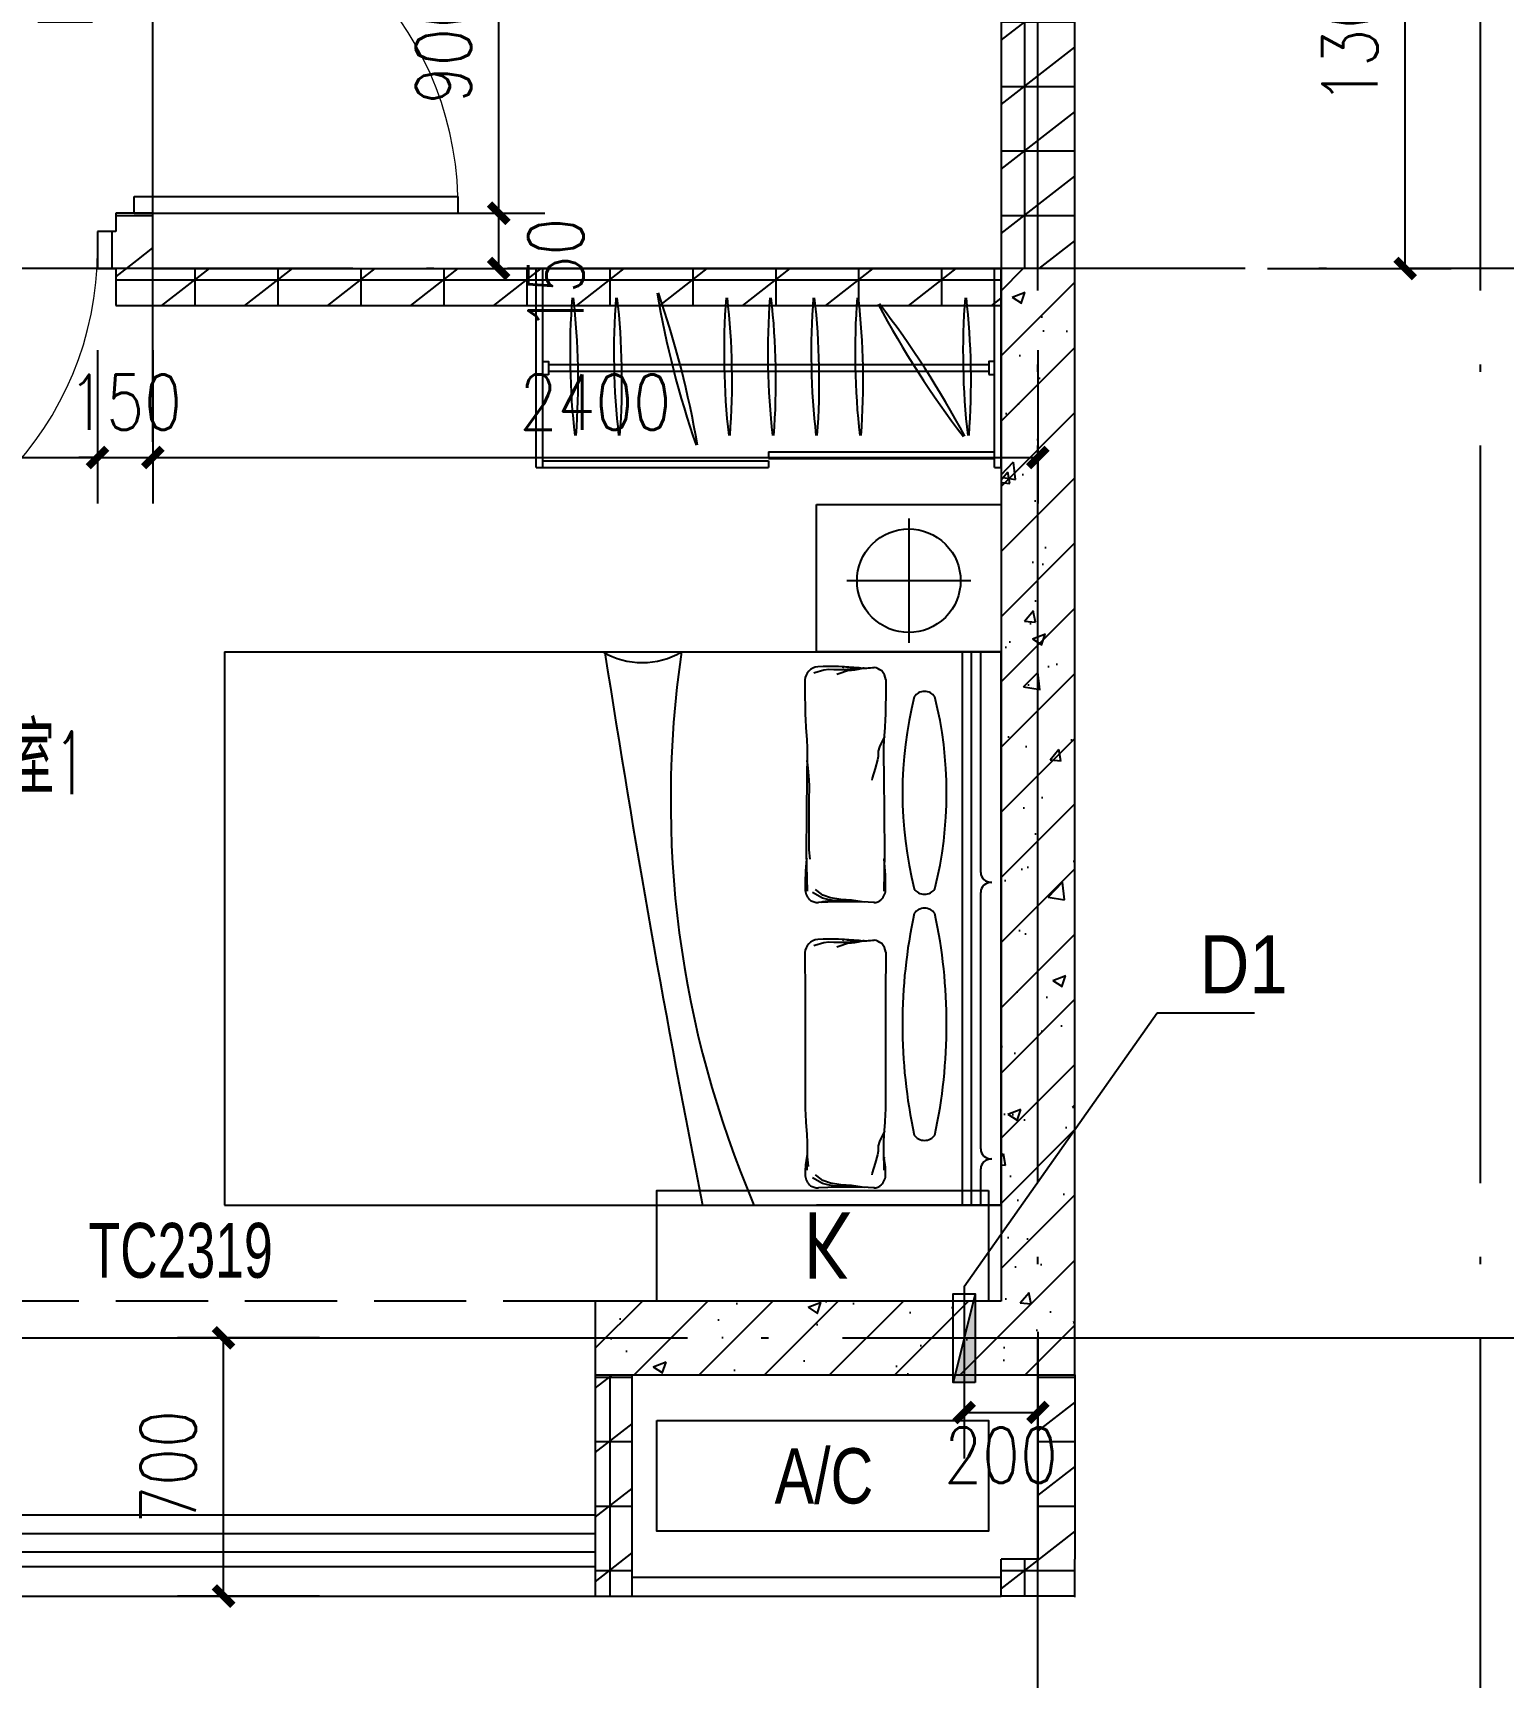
# Model space of a CAD drawing. Extents: x 718358 to 1668613, y -348838 to -159582.
# Drawn here: x 780510 to 784497, y -338914 to -334455 of the extents above; entities that cross this region are included whole.
import ezdxf

# ---------------------------------------------------------------- set-up
doc = ezdxf.new("R2010")
doc.units = 0
doc.header["$LTSCALE"] = 1000
doc.linetypes.add('DASH', pattern=[0.35, 0.25, -0.1])
doc.linetypes.add('DOTE', pattern=[2.4200000000000004, 2, -0.2, 0.02, -0.2])
for name, color, linetype in [('建-墙体', 2, 'Continuous'), ('建-家具', 251, 'Continuous'), ('建-尺寸', 73, 'Continuous'), ('建-影线', 8, 'Continuous'), ('建-房间名', 7, 'Continuous'), ('建-柱子', 6, 'Continuous'), ('建-空调及空调洞', 70, 'Continuous'), ('建-轴网', 14, 'DOTE'), ('建-门窗', 4, 'Continuous'), ('建-门窗-编号', 7, 'Continuous'), ('建-阳台', 5, 'Continuous')]:
    doc.layers.add(name, color=color, linetype=linetype)
doc.styles.add('_TCH_DIM', font='gt单线西文.shx', dxfattribs={"width": 0.8, "bigfont": 'gt单线中文.shx'})
doc.styles.add('_TCH_WINDOW', font='gt单线西文.shx', dxfattribs={"height": 3.5, "bigfont": 'gt单线中文.shx'})
doc.styles.add('DIM_FONT', font='SIMPLEX.shx', dxfattribs={"width": 0.8, "bigfont": 'GBCBIG.shx'})
doc.dimstyles.new('DIMN50', dxfattribs={"dimscale": 0.5, "dimtxt": 300, "dimasz": 100, "dimexe": 250, "dimexo": 300, "dimgap": 150, "dimtad": 1, "dimdec": 0, "dimzin": 0, "dimdsep": 46, "dimtxsty": 'DIM_FONT', "dimblk": 'ARCHTICK', "dimcen": 0.09, "dimdle": 1, "dimclrt": 7, "dimazin": 2, "dimtfac": 1, "dimtdec": 0, "dimtix": 1, "dimtmove": 2, "dimatfit": 3, "dimldrblk": 'ARCHTICK', "dimfxl": 1, "dimtolj": 1, "dimtzin": 0, "dimarcsym": 0})
pattern_1 = [(0, (0, 0), (0, 175), []), (37.875, (200, 0), (-84.80763867203999, 109.0383283764141), []), (90, (200, 0), (-225, 1.377727649040772e-14), [])]

# ---------------------------------------------------------------- blocks, each defined once
blk = doc.blocks.new('A$C006E6C9B')
for p, q in [((600.0004007140815, 1400.001233484352), (0.3344417892949423, 1400.000603480894)), ((600.0004217209353, 1380.001233469466), (600.0004007140815, 1400.001233484352)), ((600.0004219047405, 1380.001233469458), (0.0004219050460960716, 1380.000603174663)), ((289.6775265335746, 1363.626805689088), (289.6775268290221, 1363.629227843074)), ((289.8797568057053, 1363.629211843076), (289.879757106246, 1363.626805901546)), ((289.8814489815559, 1363.629211725642), (289.8814492821111, 1363.626805903372)), ((289.896217644171, 1363.626805918833), (289.8962176416389, 1363.629210549054)), ((289.8962176416389, 1363.629210549054), (289.896217644171, 1363.626805918833)), ((290.2160567019746, 1363.629185195485), (290.2160567027604, 1363.628400798352)), ((290.3880320166063, 1363.629171607452, 3.209282165971689e-09), (290.3734925012541, 36.37240752362777, -1.454332997270908e-09)), ((290.3892246459582, 1363.629171549142), (290.3892246467731, 1363.628400980295)), ((310.388007818794, 1363.627588926469, 3.027929757187103e-09), (310.3734426176379, 36.37403222301873, -2.395202607791002e-09)), ((310.3891843548918, 1363.627588838328), (310.3891843539895, 1363.628421992053)), ((552.4644260094065, 700.0011835366349), (552.4637117787643, 1380.00118352981)), ((572.4644260094065, 700.0012045433505), (572.4637117787497, 1380.001204541641)), ((552.4644259843335, 700.001183536664), (572.4644259843335, 700.0012045433796)), ((580.0011359264608, 700.0012124665263), (600.0011359264463, 700.0012334732055)), ((580.0018501573359, 20.00100325441235), (580.0011359264608, 700.0012124665263)), ((600.0018711641605, 0.001024266257445561), (600.0011359264463, 700.0012334732055)), ((600.3358910231764, 20.00102461721326), (0.3358916046709055, 20.00039426277726)), ((600.3359120350069, 0.001024617220537039), (0.3359126164577901, 0.0003942627845390234)), ((290.01296153765, 36.37480038266585), (290.0129618382198, 36.37237822868701)), ((290.2151918148593, 36.37239465357925), (290.2151921103214, 36.37480059512382)), ((290.2168839907245, 36.37239477460753), (290.2168842862447, 36.37480059685549)), ((290.2316526482609, 36.37480061241877), (290.2316526507784, 36.37239598224187)), ((290.2316526507784, 36.37239598224187), (290.2316526482609, 36.37480061241877)), ((290.5514917110704, 36.37242200783294), (290.551491710241, 36.37320640495818)), ((290.7049530161166, 19.9999270691369, -2.214605639296387e-09), (290.7049530245567, 20.00069932183033, -2.214602925812702e-09)), ((290.7246596550103, 36.37243601802402), (290.7246596541663, 36.37320658687895)), ((310.7048989392933, 20.0015517680622, -3.279295525078877e-09), (310.7048989301838, 20.00072033358811, -3.279298922304236e-09)), ((310.7246193605533, 36.37406075236868), (310.7246193614556, 36.37322759862946))]:
    blk.add_line(p, q)
for points in [[(319.8846660255658, 1363.626837424428), (319.8859616766567, 1379.999344699991), (280.1148821331008, 1380.002491944168), (280.1135864819953, 1363.629984668634)], [(320.2201010296703, 36.37483211800645), (320.2214310823765, 20.00232484519438), (280.4503515455144, 19.99909403476704), (280.4490214927791, 36.37160130756456)]]:
    blk.add_lwpolyline(points, close=True)
for centre, radius, start, end in [((338.2883585741656, -890.1525278699846), 2199.985963952634, 85.69431791060312, 96.52713306731782), ((253.4536033411277, 3485.423852546424), 2199.985963952621, 265.6943179106031, 276.5271330673178), ((1854.221494331854, -1238.510345769366), 2866.279739456346, 118.0678815113009, 127.5576226009384), ((-1240.473379653122, 3559.116751300531), 2866.279739456024, 298.0678815113009, 307.5576226009384), ((338.2887001440831, -1215.274321914796), 2199.985963952634, 85.69431791060312, 96.52713306731782), ((253.4539449110453, 3160.302058501638), 2199.985963952621, 265.6943179106031, 276.5271330673178), ((338.2888389072468, -1347.355389596029), 2199.985963952634, 85.69431791060312, 96.52713306731782), ((253.454083674209, 3028.220990820373), 2199.985963952621, 265.6943179106031, 276.5271330673178), ((338.2889762054838, -1478.04213523959), 2199.985963952634, 85.69431791060312, 96.52713306731782), ((253.4542209724459, 2897.53424517683), 2199.985963952621, 265.6943179106031, 276.5271330673178), ((338.289114968662, -1610.123202920826), 2199.985963952634, 85.69431791060312, 96.52713306731782), ((253.4543597356242, 2765.453177495605), 2199.985963952621, 265.6943179106031, 276.5271330673178), ((-405.1830434539879, 3189.89300574721), 2866.279739456024, 279.615841977871, 289.1055830701184), ((1011.909778099754, -2340.587087401062), 2866.279739456346, 99.61584197787099, 109.1055830701184), ((338.2894635191624, -1941.889447684538), 2199.985963952634, 85.69431791060312, 96.52713306731782), ((253.4547082861391, 2433.686932731845), 2199.985963952621, 265.6943179106031, 276.5271330673178), ((338.289602282297, -2073.970515365789), 2199.985963952634, 85.69431791060312, 96.52713306731782), ((253.4548470492591, 2301.605865050609), 2199.985963952621, 265.6943179106031, 276.5271330673178)]:
    blk.add_arc(centre, radius, start, end)
blk = doc.blocks.new('空调室外机')
at = {"layer": '建-空调及空调洞'}
blk.add_lwpolyline([(-150.0000573186262, 299.9999680633628), (749.9999426813738, 299.9999680633628), (749.9999426813738, -3.193663724232465e-05), (-150.0000573186262, -3.193663724232465e-05)], close=True, dxfattribs=at)
at = {"layer": '建-空调及空调洞', "style": '_TCH_DIM', "width": 0.8}
blk.add_text('A/C', height=150, dxfattribs=at).set_placement((169.7385458635108, 74.77399481534667))
blk = doc.blocks.new('空调壁挂机')
at = {"layer": '建-空调及空调洞'}
blk.add_lwpolyline([(900.0000397413678, 300.0000110325454), (900.0000397413678, 1.103254544432275e-05), (3.974136780016124e-05, 1.103251634049229e-05), (3.974136780016124e-05, 300.0000110325163)], close=True, dxfattribs=at)
at = {"layer": '建-空调及空调洞', "style": '_TCH_DIM', "text_generation_flag": 4, "width": 0.8000000000029104}
blk.add_text('K', height=180, dxfattribs=at).set_placement((398.5783671205572, 240.5136626312851))
blk = doc.blocks.new('空调穿墙管')
at = {"layer": '建-空调及空调洞'}
h = blk.add_hatch(color=256, dxfattribs=at)
h.paths.add_polyline_path([(30.00003499467493, 120.0000187807873), (3.499526064842939e-05, 120.0000187807873), (3.499526064842939e-05, 1.877845897979569e-05), (60.00003499526065, 1.877845897979569e-05)])
h.paths.add_polyline_path([(3.499525701045059e-05, 240.0000187784353), (3.499525701045059e-05, 120.0000187807891), (30.0000349946713, 120.0000187807891)])
for p, q in [((3.499525701045059e-05, 240.000018778459), (60.00003499525701, 1.877845897979569e-05)), ((30.00003499525701, 260.000018778459), (30.00003499525701, -19.99998122154102))]:
    blk.add_line(p, q, dxfattribs=at)
blk.add_lwpolyline([(3.499525701045059e-05, 1.877845897979569e-05), (60.00003499525701, 1.877845897979569e-05), (60.00003499525701, 240.000018778459), (3.499525701045059e-05, 240.000018778459)], close=True, dxfattribs=at)
blk = doc.blocks.new('1245125')
at = {"layer": '建-家具'}
for p, q in [((2068499.334812931, -841121.3534386543), (2068499.334801755, -842621.3629128126)), ((2070604.711407579, -841121.3534543407), (2068499.334812931, -841121.3534386543)), ((2068499.334812931, -841121.3534386543), (2068999.334812931, -841121.35344232)), ((2068554.334812931, -841121.3534390641), (2068554.334812201, -841219.3624735785)), ((2068579.311407573, -841121.3534392501), (2068579.311396397, -842621.3625535156)), ((2068604.701396398, -842621.3624394427), (2068604.721407584, -841121.3534394396)), ((2068638.081407583, -841121.3534396882), (2068617.391407586, -841121.3534395339)), ((2070604.721396408, -842621.3534543407), (2070604.711407579, -841121.3534543407)), ((2068842.113210784, -841168.0994399484), (2068859.243210789, -841168.6664401076)), ((2068848.320772213, -841208.5493371647), (2068849.203210528, -841202.9074762093)), ((2068859.243210789, -841168.6664401076), (2068887.323210782, -841169.4404403057)), ((2068869.793210784, -841168.9814401837), (2068904.973210738, -841174.0934403152)), ((2068869.793210784, -841168.9814401837), (2068923.473210754, -841171.9784405031)), ((2068887.323210782, -841169.4404403057), (2068910.003210771, -841169.8994404066)), ((2068904.973210738, -841174.0934403152), (2068933.593210727, -841176.2264404254)), ((2068910.003210771, -841169.8994404066), (2068928.39321077, -841170.0434405969)), ((2068923.473210754, -841171.9784405031), (2068954.053210739, -841173.8144406371)), ((2068928.39321077, -841170.0434405969), (2068943.573210778, -841169.9534406767)), ((2068933.593210727, -841176.2264404254), (2068961.903210697, -841180.5734405201)), ((2068943.573210778, -841169.9534406767), (2068994.413210781, -841168.027441116)), ((2068954.053210739, -841173.8144406371), (2068968.883210735, -841176.1184407079)), ((2068961.903210697, -841180.5734405201), (2068982.113210634, -841188.1514405009)), ((2068968.883210735, -841176.1184407079), (2068983.003210694, -841180.2044407192)), ((2068982.113210634, -841188.1514405009), (2068999.113210544, -841200.2114402723)), ((2068983.003210694, -841180.2044407192), (2069010.413210581, -841194.8744405229)), ((2068999.113210544, -841200.2114402723), (2069002.023210533, -841203.2444402266)), ((2068817.903210049, -841267.5274742525), (2068816.923210429, -841216.0024756398)), ((2068833.853240985, -841257.8414468444), (2068840.347376954, -841234.7907253071)), ((2068840.347376954, -841234.7907253071), (2068848.320772213, -841208.5493371647)), ((2069023.893210216, -841244.4604764113), (2069022.163210353, -841225.4434769154)), ((2069024.593210168, -841251.3274762215), (2069023.893210216, -841244.4604764113)), ((2069024.813210046, -841267.5364757973), (2069025.783210428, -841216.0114771397)), ((2068554.334811799, -841273.362472148), (2068554.334806613, -841969.3624536706)), ((2068816.443210165, -841250.8454376033), (2068816.113210187, -841248.1454376724)), ((2068817.063209709, -841312.6894730546), (2068817.803209865, -841291.0894736323)), ((2068817.803209865, -841291.0894736323), (2068817.903210049, -841267.5274742525)), ((2068828.799444428, -841293.42011254), (2068832.062814418, -841281.7438021444)), ((2068832.062814418, -841281.7438021444), (2068832.781543381, -841267.3377243475)), ((2068832.781543381, -841267.3377243475), (2068833.853240985, -841257.8414468444)), ((2069025.05321013, -841255.4584760882), (2069024.593210168, -841251.3274762215)), ((2069024.903209874, -841291.0984751787), (2069024.813210046, -841267.5364757973)), ((2069025.653209713, -841312.6894746086), (2069024.903209874, -841291.0984751787)), ((2069024.98321016, -841252.4434762211), (2069025.223210128, -841256.070476078)), ((2069025.223210128, -841256.070476078), (2069025.05321013, -841255.4584760882)), ((2069026.263210173, -841250.8454391665), (2069026.603210197, -841248.1634392473)), ((2068814.603209465, -841346.3584721121), (2068817.063209709, -841312.6894730546)), ((2068815.543209645, -841321.8604728086), (2068828.799444428, -841293.42011254)), ((2069028.113209456, -841346.3584737029), (2069025.653209713, -841312.6894746086)), ((2068812.273206631, -841726.993415282), (2068812.713209207, -841380.8824711931)), ((2068812.713209207, -841380.8824711931), (2068813.273209307, -841367.8144715362)), ((2068813.273209307, -841367.8144715362), (2068814.603209465, -841346.3584721121)), ((2069029.433209303, -841367.8144731467), (2069028.113209456, -841346.3584737029)), ((2069029.993209208, -841380.8914728152), (2069029.433209303, -841367.8144731467)), ((2069030.433206627, -841726.984416904), (2069029.993209208, -841380.8914728152)), ((2068811.733206294, -841771.3724140939), (2068812.273206631, -841726.993415282)), ((2069030.963206305, -841770.4004157245), (2069030.433206627, -841726.984416904)), ((2068811.713206146, -841791.7754135546), (2068811.733206294, -841771.3724140939)), ((2069031.013206152, -841790.5514152113), (2069030.963206305, -841770.4004157245)), ((2068811.743206084, -841800.2264132916), (2068811.713206146, -841791.7754135546)), ((2068811.823206032, -841807.02141313), (2068811.743206084, -841800.2264132916)), ((2068915.833205849, -841830.2054133242), (2068939.223205909, -841822.2584136506)), ((2068939.223205909, -841822.2584136506), (2068944.433205929, -841820.7554137876)), ((2068979.493205843, -841832.626413683), (2069003.773205896, -841825.6154140652)), ((2069003.773205896, -841825.6154140652), (2069007.163205892, -841824.2384141162)), ((2069030.903206038, -841805.9594147857), (2069031.013206152, -841790.5514152113)), ((2068872.533205793, -841838.0984127698), (2068869.443205788, -841838.3774127311)), ((2068869.443205788, -841838.3774127311), (2068870.003205791, -841838.2154127348)), ((2068870.003205791, -841838.2154127348), (2068873.573205803, -841837.7384127632)), ((2068871.583205789, -841838.2424127567), (2068874.823205806, -841837.2974127878)), ((2068872.533205793, -841838.0984127698), (2068871.583205789, -841838.2424127567)), ((2068872.533205793, -841838.0984127698), (2068897.21320581, -841836.8114129533)), ((2068873.573205803, -841837.7384127632), (2068879.513205806, -841837.0094128351)), ((2068874.823205806, -841837.2974127878), (2068886.843205824, -841834.2284129907)), ((2068879.513205806, -841837.0094128351), (2068913.583205823, -841833.7694131988)), ((2068886.843205824, -841834.2284129907), (2068897.013205841, -841832.3114130709)), ((2068897.013205841, -841832.3114130709), (2068904.383205852, -841831.501413183)), ((2068897.21320581, -841836.8114129533), (2068908.67320579, -841838.7014130242)), ((2068904.383205852, -841831.501413183), (2068915.833205849, -841830.2054133242)), ((2068908.67320579, -841838.7014130242), (2068915.413205774, -841840.0514130387)), ((2068913.583205823, -841833.7694131988), (2068925.893205829, -841833.1844133118)), ((2068915.413205774, -841840.0514130387), (2068923.933205775, -841841.3654130531)), ((2068923.933205775, -841841.3654130531), (2068927.243205775, -841841.7254130922)), ((2068928.793205773, -841841.5904131131), (2068925.133205789, -841839.8534130973)), ((2068925.893205829, -841833.1844133118), (2068936.223205829, -841833.0854133521)), ((2068927.243205775, -841841.7254130922), (2068928.793205773, -841841.5904131131)), ((2068936.223205829, -841833.0854133521), (2068952.62320583, -841833.6254134957)), ((2068952.62320583, -841833.6254134957), (2068965.993205833, -841833.940413593)), ((2068965.993205833, -841833.940413593), (2068979.493205843, -841832.626413683)), ((2068842.123205025, -841941.8014930781), (2068859.243205025, -841942.3864931844)), ((2068859.243205025, -841942.3864931844), (2068887.323205017, -841943.1604933825)), ((2068869.79320502, -841942.6924932571), (2068923.473204989, -841945.6894935765)), ((2068869.79320502, -841942.6924932571), (2068904.973204974, -841947.813493392)), ((2068887.323205017, -841943.1604933825), (2068910.013205011, -841943.6104935396)), ((2068904.973204974, -841947.813493392), (2068933.583204957, -841949.9464935618)), ((2068910.013205011, -841943.6104935396), (2068928.403205011, -841943.7544936705)), ((2068923.473204989, -841945.6894935765), (2068954.06320498, -841947.5164937668)), ((2068928.403205011, -841943.7544936705), (2068943.583205004, -841943.6734938133)), ((2068933.583204957, -841949.9464935618), (2068961.893204927, -841954.2844936529)), ((2068943.583205004, -841943.6734938133), (2068994.413205017, -841941.7384942491)), ((2068954.06320498, -841947.5164937668), (2068968.88320497, -841949.8204938376)), ((2068961.893204927, -841954.2844936529), (2068982.11320487, -841961.8624935743)), ((2068968.88320497, -841949.8204938376), (2068983.003204929, -841953.9154937926)), ((2068983.003204929, -841953.9154937926), (2069010.423204822, -841968.5854936559)), ((2068815.223204017, -842076.1594528039), (2068817.363204788, -841972.8644164444)), ((2068982.11320487, -841961.8624935743), (2068999.11320478, -841973.9224934053)), ((2068999.11320478, -841973.9224934053), (2069002.033204759, -841976.9554933598)), ((2069027.503204019, -842076.1594543855), (2069025.363204787, -841972.8824180008)), ((2068554.334806211, -842023.3624522401), (2068554.334801755, -842621.3626657439)), ((2068816.923202454, -842286.4184498992), (2068815.223204017, -842076.1594528039)), ((2068816.443204119, -842062.3135287932), (2068816.103204151, -842059.6225288655)), ((2069020.873203963, -842084.2684541249), (2069017.533204148, -842058.9964548005)), ((2069020.553202937, -842220.9254531742), (2069020.873203963, -842084.2684541249)), ((2069025.793202459, -842286.4184514554), (2069027.503204019, -842076.1594543855)), ((2069026.263204127, -842062.304530353), (2069026.603204151, -842059.6225304338)), ((2069020.063202865, -842231.2574528896), (2069020.553202937, -842220.9254531742)), ((2068848.323449428, -842278.9587003153), (2068849.193202547, -842273.3144504654)), ((2069019.763202779, -842243.2904525816), (2069020.063202865, -842231.2574528896)), ((2069019.913202663, -842257.6004521679), (2069019.763202779, -842243.2904525816)), ((2069020.653202545, -842274.7994517571), (2069019.913202663, -842257.6004521679)), ((2068817.893202069, -842337.9434485713), (2068816.923202454, -842286.4184498992)), ((2068833.853325605, -842328.2556989468), (2068840.349868976, -842305.2081995769)), ((2068840.349868976, -842305.2081995769), (2068848.323449428, -842278.9587003153)), ((2069022.173202384, -842295.8504511714), (2069020.653202545, -842274.7994517571)), ((2069023.883202251, -842314.8674506673), (2069022.173202384, -842295.8504511714)), ((2069024.593202193, -842321.7434505405), (2069023.883202251, -842314.8674506673)), ((2069024.823202076, -842337.9434501131), (2069025.793202459, -842286.4184514554)), ((2068817.063201734, -842383.0964473702), (2068817.80320189, -842361.514447895)), ((2068817.80320189, -842361.514447895), (2068817.893202069, -842337.9434485713)), ((2068828.799436453, -842363.8349479334), (2068832.062806443, -842352.1572815918)), ((2068832.062806443, -842352.1572815918), (2068832.781535406, -842337.7499486402)), ((2068832.781535406, -842337.7499486402), (2068833.853325605, -842328.2556989468)), ((2069025.063202161, -842325.8654504039), (2069024.593202193, -842321.7434505405)), ((2069024.913201889, -842361.5054494943), (2069024.823202076, -842337.9434501131)), ((2069025.643201732, -842383.1054489275), (2069024.913201889, -842361.5054494943)), ((2069024.983202185, -842322.8504504771), (2069025.233202158, -842326.4774503936)), ((2069025.233202158, -842326.4774503936), (2069025.063202161, -842325.8654504039)), ((2068814.61320148, -842416.7744464312), (2068817.063201734, -842383.0964473702)), ((2068815.54320167, -842392.276447068), (2068828.799436453, -842363.8349479334)), ((2069028.11320148, -842416.7654480186), (2069025.643201732, -842383.1054489275)), ((2068812.283201112, -842466.4094450929), (2068812.713201232, -842451.2984455121)), ((2068812.713201232, -842451.2984455121), (2068813.283201322, -842438.2304458552)), ((2068813.283201322, -842438.2304458552), (2068814.61320148, -842416.7744464312)), ((2069029.433201328, -842438.2214474623), (2069028.11320148, -842416.7654480186)), ((2069029.993201233, -842451.2984471308), (2069029.433201328, -842438.2214474623)), ((2069030.443201109, -842466.4004467151), (2069029.993201233, -842451.2984471308)), ((2068811.733200785, -842510.7884439048), (2068812.283201112, -842466.4094450929)), ((2069030.973200786, -842509.8254455985), (2069030.443201109, -842466.4004467151)), ((2068811.713200637, -842531.1914433655), (2068811.733200785, -842510.7884439048)), ((2068811.753200565, -842539.6514431655), (2068811.713200637, -842531.1914433655)), ((2068811.813200517, -842546.4374430004), (2068811.753200565, -842539.6514431655)), ((2069030.913200519, -842545.3664446529), (2069030.993200647, -842529.9674450221)), ((2069030.993200647, -842529.9674450221), (2069030.973200786, -842509.8254455985)), ((2068872.523200294, -842577.5054426368), (2068869.443200279, -842577.7844425982)), ((2068869.443200279, -842577.7844425982), (2068870.013200288, -842577.6314426053)), ((2068870.013200288, -842577.6314426053), (2068873.583200284, -842577.1364426273)), ((2068871.57320029, -842577.6584425673), (2068874.823200297, -842576.7224426616)), ((2068872.523200294, -842577.5054426368), (2068871.57320029, -842577.6584425673)), ((2068872.523200294, -842577.5054426368), (2068897.213200301, -842576.2274428238)), ((2068873.583200284, -842577.1364426273), (2068879.513200297, -842576.4254427056)), ((2068874.823200297, -842576.7224426616), (2068886.843200315, -842573.6534428049)), ((2068879.513200297, -842576.4254427056), (2068913.583200314, -842573.1764430064)), ((2068886.843200315, -842573.6534428049), (2068897.013200332, -842571.7274429414)), ((2068897.013200332, -842571.7274429414), (2068904.383200342, -842570.917442994)), ((2068897.213200301, -842576.2274428238), (2068908.673200281, -842578.1174428351)), ((2068904.383200342, -842570.917442994), (2068915.82320035, -842569.621443135)), ((2068908.673200281, -842578.1174428351), (2068915.403200275, -842579.4584428463)), ((2068913.583200314, -842573.1764430064), (2068925.88320033, -842572.6004431227)), ((2068915.403200275, -842579.4584428463), (2068923.943200256, -842580.7814429237)), ((2068915.82320035, -842569.621443135), (2068939.233200405, -842561.6744435211)), ((2068923.943200256, -842580.7814429237), (2068927.243200266, -842581.1414429031)), ((2068928.803200254, -842581.0154429275), (2068925.143200271, -842579.2604429645)), ((2068925.88320033, -842572.6004431227), (2068936.233200325, -842572.5014432226)), ((2068927.243200266, -842581.1414429031), (2068928.803200254, -842581.0154429275)), ((2068936.233200325, -842572.5014432226), (2068952.633200327, -842573.0324433034)), ((2068939.233200405, -842561.6744435211), (2068944.43320042, -842560.1804436018)), ((2068952.633200327, -842573.0324433034), (2068965.993200324, -842573.3564434039)), ((2068965.993200324, -842573.3564434039), (2068979.493200334, -842572.0514435569)), ((2068979.493200334, -842572.0514435569), (2069003.783200377, -842565.0314439357)), ((2069003.783200377, -842565.0314439357), (2069007.173200388, -842563.6544439867)), ((2068499.334516577, -842621.3629128126), (2068999.334516577, -842621.3629165975)), ((2070604.721396408, -842621.3534543407), (2068499.334801755, -842621.3629128126)), ((2068499.334816656, -843021.3629128126), (2068499.334812931, -842621.3629128126)), ((2068638.091396398, -842621.3624396914), (2068618.091396398, -842621.3624395424)), ((2068999.334812931, -842621.3629091469), (2068999.334816656, -843021.3629091469)), ((2068749.334818493, -842982.8429109094), (2068749.334810975, -842645.8829109309)), ((2068580.854814745, -842814.3629147087), (2068917.814814738, -842814.3629071318)), ((2068999.334816656, -843021.3629091469), (2068499.334816656, -843021.3629128126))]:
    blk.add_line(p, q, dxfattribs=at)
for centre, major_axis, ratio, start_param, end_param in [((2064549.068201862, -842407.3116330423), (4834.733082265267, 439.1959715344415), 0.7531188467470578, -0.1784363828651989, 0.2382088557449293), ((2033704.818208067, -846640.4126372535), (-25444.39697652647, 27096.70072199145), 0.9558564717278059, 4.091605294807455, 4.133081674380852), ((2069067.500517833, -841207.8827152053), (-255.3484667015564, 1.544581507008789e-06), 0.8999999738102986, -0.03037411209938967, 0.176164273581656), ((2068861.509527915, -841205.1264158438), (-49.46276026113248, 1.048142075146824e-06), 0.899999973719012, -0.7955176182532873, -0.09500678866058654), ((2068842.288969168, -841189.0426371405), (-23.27814095011575, 1.574419347559924e-07), 0.8999999781975311, 4.622268709460744, 5.633073335858923), ((2068993.516744482, -841207.8700148712), (-44.27895509562808, 1.085545024286352e-06), 0.8999999712867747, 4.176462138893456, 4.692225158661725), ((2068981.198572182, -841205.1261778998), (-49.4627602753604, 3.384749099183335e-07), 0.8999999771026443, 3.236603868058589, 3.928326768842065), ((2068775.207595813, -841207.8832963188), (-255.3484667020098, 2.231636824270248e-06), 0.8999999750812409, 2.965432791929425, 3.171971177209503), ((2068524.334812201, -841219.362473355), (-30, 2.222160207561115e-07), 0.899999976158142, 1.570796326755854, 3.141592653541593), ((2068524.334811799, -841273.3624719245), (-30, 2.235146153213248e-07), 0.8999999761581423, 3.141592653589689, 4.712388980384605), ((2070405.438890924, -841611.5543618744), (-1758.690963717162, 1.310366329086374e-05), 0.8999999761588823, -0.1908584811880798, 0.1908615706272083), ((2068706.72320925, -841325.8779584509), (-32.38815954852252, 2.39983943281922e-07), 0.8999999761593566, 3.665717403507437, 5.759064968976374), ((2067008.008487572, -841611.5590434212), (-1758.690963717627, 1.310168966424272e-05), 0.8999999761602147, 2.950734172400728, 3.332454224215267), ((2068866.801045252, -841800.4796545255), (55.46034379573798, 3.380489047355297e-07), 0.8999999724508894, 3.272926144761133, 3.79525781294362), ((2068989.588593178, -841805.1350762206), (-41.3274317057091, 1.305418406945737e-07), 0.8999999764485502, 1.7253611786648, 3.119538232771154), ((2068860.38349241, -841786.30176823), (62.15034073123859, 3.068669743275226e-06), 0.8999999854561167, 4.062435966183932, 4.430893206485758), ((2068860.38349241, -841786.30176823), (62.1503407744916, 2.808569498937652e-06), 0.899999985072287, 4.062435970479454, 4.43089321020394), ((2068869.095896607, -841977.4724126378), (-154.9014280585764, 1.958818190815259e-06), 0.8999999790080534, 4.6150522633094, 4.880887483439516), ((2068966.700563672, -841077.8471363226), (-849.4362498432346, 4.05183921369854e-06), 0.8999999793499875, 1.473459602543513, 1.605238215624852), ((2068706.724169262, -841897.2354467851), (-32.38815954843616, 2.399839576645143e-07), 0.8999999761617562, 0.5241247499130322, 2.617472315391193), ((2068861.511469673, -841978.8367017459), (-49.46276026977863, 5.7806626479996e-07), 0.8999999751859341, -0.7955176269712626, -0.09500679904819864), ((2068842.290910911, -841962.7529230425), (-23.27814093292225, 2.617469892598266e-07), 0.899999978892369, 4.622268714069476, 5.633073340863027), ((2068960.792764957, -841870.8947065668), (-83.65657832798168, 9.545365032157343e-07), 0.8999999742923253, 1.3139310372807, 1.904863547795729), ((2068993.518686225, -841981.5803007733), (-44.2789550939255, 1.082988493475453e-06), 0.8999999713238034, 4.176462138824771, 4.692225158608987), ((2068981.200513925, -841978.8364637422), (-49.46276029188297, 1.237538796330244e-06), 0.8999999799380176, 3.23660388792273, 3.928326785540786), ((2068524.334806613, -841969.3624534471), (-30, 2.222160207561115e-07), 0.899999976158142, 1.570796326755854, 3.141592653541593), ((2068524.334806211, -842023.3624520166), (-30, 2.235146153213248e-07), 0.8999999761581423, 3.141592653589689, 4.712388980384605), ((2069517.301311874, -842239.1402205165), (-0.004232470705961792, 969.8072770876771), 0.8976548315595794, 1.299093676426119, 1.842493648721256), ((2068706.724405637, -841993.462597881), (-32.38815954856575, 2.42187684584304e-07), 0.8999999761545611, 3.665717403585348, 5.759064969049668), ((2067896.148460009, -842239.142468348), (-0.004232472382062972, 969.8072770859418), 0.8976548315611859, 4.440686330013986, 4.984086302310121), ((2069068.076118198, -842012.6626577817), (-25.6166198578356, 412.0578365080461), 0.6179676128628386, 1.439995413554676, 1.646533798730782), ((2068774.635947731, -842012.662506703), (25.61508347484035, 412.0579422046654), 0.6179676614378415, 4.636649860149116, 4.843188245965378), ((2068706.725366245, -842484.8200909835), (-32.38815954839302, 2.421877421159411e-07), 0.8999999761593607, 0.5241247499863304, 2.617472315469103), ((2068866.80298725, -842539.894917165), (-55.46034380445226, 4.165515280124862e-07), 0.8999999761694369, 0.1313335052475106, 0.6536651717975612), ((2068860.385434408, -842525.7170308696), (-62.15034151617726, 4.601306942183849e-07), 0.8999999761639336, 0.9208433733608272, 1.289300607457668), ((2068869.097838606, -842716.8876752178), (-154.9014285558143, 1.153789634805226e-06), 0.8999999761518868, 4.61505225888812, 4.880887478173428), ((2068966.70250567, -841817.2623989622), (-849.436252854789, 6.323992367244513e-06), 0.8999999761675549, 1.47345960529325, 1.605238217916682), ((2068989.590535191, -842544.55033886), (-41.32743170087737, 3.070793815874924e-07), 0.8999999761593508, 1.72536118240779, 3.119538236806531), ((2069472.05432573, -842766.2730072283), (-192.9467036954695, 1.439102691474169e-06), 0.899999976158557, 4.128861609970659, 5.295920811101234), ((2068749.334814734, -842814.36291095), (99.27779207727868, -99.27779207727869), 0.9999999999994138, 1.57079633424515, 7.853981641424737), ((2068749.334814734, -842814.36291095), (-39.71111683093478, -39.71111683093476), 0.9999999999985343, 7.44908124073999e-09, 6.283185314628668)]:
    blk.add_ellipse(centre, major_axis=major_axis, ratio=ratio, start_param=start_param, end_param=end_param, dxfattribs=at)
blk = doc.blocks.new('$TCHSYS$DOOR2D')
for p, q in [((0.45, 0.9750000000000001), (0.5000000000000002, 0.9750000000000001)), ((0.45, 0), (0.45, 0.9750000000000001)), ((0.5, 0), (0.5, 0.9750000000000001)), ((0.5, 0), (0.45, 0))]:
    blk.add_line(p, q)
at = {"lineweight": 13}
blk.add_arc((0.475, 0), 0.975, 91.4692835813538, 180, dxfattribs=at)
blk = doc.blocks.new('_ArchTick')
at = {"color": 0, "linetype": 'ByBlock', "const_width": 0.4}
blk.add_lwpolyline([(-0.5, -0.5), (0.5, 0.5)], dxfattribs=at)
blk = doc.blocks.new('*D342')
at = {"layer": 'Defpoints', "color": 0, "transparency": 16777216}
for p in [(781027.0979098646, -337993.8059017363), (781437.7285555273, -337993.8059017363), (781437.7284863782, -338693.8050515946)]:
    blk.add_point(p, dxfattribs=at)
at = {"layer": '建-尺寸', "color": 0, "lineweight": -2, "transparency": 16777216}
for p, q in [((781287.7285555273, -337993.8059017363), (780902.0979098646, -337993.8059017363)), ((781027.0979098646, -338694.3050515946), (781027.0979098646, -337993.3059017363)), ((781287.7284863782, -338693.8050515946), (780902.0979098646, -338693.8050515946))]:
    blk.add_line(p, q, dxfattribs=at)
at = {"layer": '建-尺寸', "color": 0, "lineweight": -2, "transparency": 16777216, "xscale": 50, "yscale": 50, "zscale": 50}
for p, rotation in [((781027.0979098646, -337993.8059017363), 90), ((781027.0979098646, -338693.8050515946), 270)]:
    blk.add_blockref('_ArchTick', p, dxfattribs=dict(at, rotation=rotation))
at = {"layer": '建-尺寸', "color": 7, "transparency": 16777216, "insert": (780877.0979098647, -338343.8054766653), "char_height": 150, "attachment_point": 5, "rotation": 90, "style": 'DIM_FONT'}
blk.add_mtext('\\A1;700', dxfattribs=at)
blk = doc.blocks.new('*D377')
at = {"layer": 'Defpoints', "color": 0, "transparency": 16777216}
for p in [(783708, -333793.8054907097), (784230.9758683679, -333793.8054907097), (783708, -335093.8053575747)]:
    blk.add_point(p, dxfattribs=at)
at = {"layer": '建-尺寸', "color": 0, "lineweight": -2, "transparency": 16777216}
for p, q in [((783858, -333793.8054907097), (784355.9758683679, -333793.8054907097)), ((784230.9758683679, -335094.3053575747), (784230.9758683679, -333793.3054907097)), ((783858, -335093.8053575747), (784355.9758683679, -335093.8053575747))]:
    blk.add_line(p, q, dxfattribs=at)
at = {"layer": '建-尺寸', "color": 0, "lineweight": -2, "transparency": 16777216, "xscale": 50, "yscale": 50, "zscale": 50}
for p, rotation in [((784230.9758683679, -333793.8054907097), 90), ((784230.9758683679, -335093.8053575747), 270)]:
    blk.add_blockref('_ArchTick', p, dxfattribs=dict(at, rotation=rotation))
at = {"layer": '建-尺寸', "color": 7, "transparency": 16777216, "insert": (784080.975868368, -334443.8054241421), "char_height": 150, "attachment_point": 5, "rotation": 90, "style": 'DIM_FONT'}
blk.add_mtext('\\A1;1300', dxfattribs=at)
blk = doc.blocks.new('*D448')
at = {"layer": 'Defpoints', "color": 0, "transparency": 16777216}
for p in [(779785.183522691, -335165.1346890875), (780685.1835226911, -335165.1346890875), (780685.1835226911, -335606.2602885352)]:
    blk.add_point(p, dxfattribs=at)
at = {"layer": '建-尺寸', "color": 0, "lineweight": -2, "transparency": 16777216}
for p, q in [((779785.183522691, -335315.1346890875), (779785.183522691, -335731.2602885352)), ((780685.1835226911, -335315.1346890875), (780685.1835226911, -335731.2602885352)), ((779784.683522691, -335606.2602885352), (780685.6835226911, -335606.2602885352))]:
    blk.add_line(p, q, dxfattribs=at)
at = {"layer": '建-尺寸', "color": 0, "lineweight": -2, "transparency": 16777216, "xscale": 50, "yscale": 50, "zscale": 50, "rotation": 180}
blk.add_blockref('_ArchTick', (779785.183522691, -335606.2602885352), dxfattribs=at)
at = {"layer": '建-尺寸', "color": 0, "lineweight": -2, "transparency": 16777216, "xscale": 50, "yscale": 50, "zscale": 50}
blk.add_blockref('_ArchTick', (780685.1835226911, -335606.2602885352), dxfattribs=at)
at = {"layer": '建-尺寸', "color": 7, "transparency": 16777216, "insert": (780235.183522691, -335456.2602885352), "char_height": 150, "attachment_point": 5, "style": 'DIM_FONT'}
blk.add_mtext('\\A1;900', dxfattribs=at)
blk = doc.blocks.new('*D449')
at = {"layer": 'Defpoints', "color": 0, "transparency": 16777216}
for p in [(780685.1835226911, -335165.1346890875), (780835.1835762074, -335165.1346890875), (780835.1835762074, -335606.2602885352)]:
    blk.add_point(p, dxfattribs=at)
at = {"layer": '建-尺寸', "color": 0, "lineweight": -2, "transparency": 16777216}
for p, q in [((780685.1835226911, -335315.1346890875), (780685.1835226911, -335731.2602885352)), ((780835.1835762074, -335315.1346890875), (780835.1835762074, -335731.2602885352)), ((780685.1835226911, -335606.2602885352), (780635.1835226911, -335606.2602885352)), ((780685.1835226911, -335606.2602885352), (780835.1835762074, -335606.2602885352)), ((780835.1835762074, -335606.2602885352), (780885.1835762074, -335606.2602885352))]:
    blk.add_line(p, q, dxfattribs=at)
at = {"layer": '建-尺寸', "color": 0, "lineweight": -2, "transparency": 16777216, "xscale": 50, "yscale": 50, "zscale": 50}
blk.add_blockref('_ArchTick', (780685.1835226911, -335606.2602885352), dxfattribs=at)
at = {"layer": '建-尺寸', "color": 0, "lineweight": -2, "transparency": 16777216, "xscale": 50, "yscale": 50, "zscale": 50, "rotation": 180}
blk.add_blockref('_ArchTick', (780835.1835762074, -335606.2602885352), dxfattribs=at)
at = {"layer": '建-尺寸', "color": 7, "transparency": 16777216, "insert": (780760.1835494493, -335456.2602885352), "char_height": 150, "attachment_point": 5, "style": 'DIM_FONT'}
blk.add_mtext('\\A1;150', dxfattribs=at)
blk = doc.blocks.new('*D450')
at = {"layer": 'Defpoints', "color": 0, "transparency": 16777216}
for p in [(780835.1835762074, -335165.1346890875), (783235.1835227592, -335165.1346890875), (783235.1835227592, -335606.2602885352)]:
    blk.add_point(p, dxfattribs=at)
at = {"layer": '建-尺寸', "color": 0, "lineweight": -2, "transparency": 16777216}
for p, q in [((780835.1835762074, -335315.1346890875), (780835.1835762074, -335731.2602885352)), ((783235.1835227592, -335315.1346890875), (783235.1835227592, -335731.2602885352)), ((780834.6835762074, -335606.2602885352), (783235.6835227592, -335606.2602885352))]:
    blk.add_line(p, q, dxfattribs=at)
at = {"layer": '建-尺寸', "color": 0, "lineweight": -2, "transparency": 16777216, "xscale": 50, "yscale": 50, "zscale": 50, "rotation": 180}
blk.add_blockref('_ArchTick', (780835.1835762074, -335606.2602885352), dxfattribs=at)
at = {"layer": '建-尺寸', "color": 0, "lineweight": -2, "transparency": 16777216, "xscale": 50, "yscale": 50, "zscale": 50}
blk.add_blockref('_ArchTick', (783235.1835227592, -335606.2602885352), dxfattribs=at)
at = {"layer": '建-尺寸', "color": 7, "transparency": 16777216, "insert": (782035.1835494833, -335456.2602885352), "char_height": 150, "attachment_point": 5, "style": 'DIM_FONT'}
blk.add_mtext('\\A1;2400', dxfattribs=at)
blk = doc.blocks.new('*D472')
at = {"layer": 'Defpoints', "color": 0, "transparency": 16777216}
for p in [(783035.177024796, -337827.1407517474), (783235.177024489, -337827.1407517474), (783235.177024489, -338195.9032965785)]:
    blk.add_point(p, dxfattribs=at)
at = {"layer": '建-尺寸', "color": 0, "lineweight": -2, "transparency": 16777216}
for p, q in [((783035.177024796, -337977.1407517474), (783035.177024796, -338320.9032965785)), ((783235.177024489, -337977.1407517474), (783235.177024489, -338320.9032965785)), ((783034.677024796, -338195.9032965785), (783235.677024489, -338195.9032965785))]:
    blk.add_line(p, q, dxfattribs=at)
at = {"layer": '建-尺寸', "color": 0, "lineweight": -2, "transparency": 16777216, "xscale": 50, "yscale": 50, "zscale": 50, "rotation": 180}
blk.add_blockref('_ArchTick', (783035.177024796, -338195.9032965785), dxfattribs=at)
at = {"layer": '建-尺寸', "color": 0, "lineweight": -2, "transparency": 16777216, "xscale": 50, "yscale": 50, "zscale": 50}
blk.add_blockref('_ArchTick', (783235.177024489, -338195.9032965785), dxfattribs=at)
at = {"layer": '建-尺寸', "color": 7, "transparency": 16777216, "insert": (783135.1770246427, -338312.1417159024), "char_height": 150, "attachment_point": 5, "style": 'DIM_FONT'}
blk.add_mtext('\\A1;200', dxfattribs=at)
blk = doc.blocks.new('*D558')
at = {"layer": 'Defpoints', "color": 0, "transparency": 16777216}
for p in [(781429.689181206, -334943.8050797748), (781773.2483118365, -334943.8050797748), (781429.6891812038, -335093.8053575311)]:
    blk.add_point(p, dxfattribs=at)
at = {"layer": '建-尺寸', "color": 0, "lineweight": -2, "transparency": 16777216}
for p, q in [((781579.689181206, -334943.8050797748), (781898.2483118365, -334943.8050797748)), ((781773.2483118365, -335094.3053575311), (781773.2483118365, -334943.3050797748)), ((781579.6891812038, -335093.8053575311), (781898.2483118365, -335093.8053575311))]:
    blk.add_line(p, q, dxfattribs=at)
at = {"layer": '建-尺寸', "color": 0, "lineweight": -2, "transparency": 16777216, "xscale": 50, "yscale": 50, "zscale": 50}
for p, rotation in [((781773.2483118365, -334943.8050797748), 90), ((781773.2483118365, -335093.8053575311), 270)]:
    blk.add_blockref('_ArchTick', p, dxfattribs=dict(at, rotation=rotation))
at = {"layer": '建-尺寸', "color": 7, "transparency": 16777216, "insert": (781928.2483118331, -335110.2456330885), "char_height": 150, "attachment_point": 5, "rotation": 90, "style": 'DIM_FONT'}
blk.add_mtext('\\A1;150', dxfattribs=at)
blk = doc.blocks.new('*D559')
at = {"layer": 'Defpoints', "color": 0, "transparency": 16777216}
for p in [(781429.689181219, -334043.8050797749), (781773.2483118442, -334043.8050797749), (781429.689181206, -334943.8050797749)]:
    blk.add_point(p, dxfattribs=at)
at = {"layer": '建-尺寸', "color": 0, "lineweight": -2, "transparency": 16777216}
for p, q in [((781579.689181219, -334043.8050797749), (781898.2483118442, -334043.8050797749)), ((781773.2483118442, -334944.3050797749), (781773.2483118442, -334043.3050797749)), ((781579.689181206, -334943.8050797749), (781898.2483118442, -334943.8050797749))]:
    blk.add_line(p, q, dxfattribs=at)
at = {"layer": '建-尺寸', "color": 0, "lineweight": -2, "transparency": 16777216, "xscale": 50, "yscale": 50, "zscale": 50}
for p, rotation in [((781773.2483118442, -334043.8050797749), 90), ((781773.2483118442, -334943.8050797749), 270)]:
    blk.add_blockref('_ArchTick', p, dxfattribs=dict(at, rotation=rotation))
at = {"layer": '建-尺寸', "color": 7, "transparency": 16777216, "insert": (781623.2483118443, -334493.8050797748), "char_height": 150, "attachment_point": 5, "rotation": 90, "style": 'DIM_FONT'}
blk.add_mtext('\\A1;900', dxfattribs=at)

msp = doc.modelspace()

# ---------------------------------------------------------------- hatches: boundary and pattern name
at = {"layer": '建-影线'}
h = msp.add_hatch(dxfattribs=at)
h.set_pattern_fill('空心砖', color=256, scale=50, style=0)
h.set_pattern_definition(pattern_1)
h.paths.add_polyline_path([(783335.1835225914, -335093.8053575747), (783335.1835225914, -333793.8054907096), (783135.1835225914, -333793.8054907096), (783135.1835225914, -335093.8053575747)])
h = msp.add_hatch(dxfattribs=at)
h.set_pattern_fill('空心砖', color=256, scale=50, style=0)
h.set_pattern_definition(pattern_1)
h.paths.add_polyline_path([(780835.1835758714, -335093.8053575747), (780835.1835758714, -334943.8050798185), (780735.1835758714, -334943.8050798185), (780735.1835758714, -334993.8053575747), (780768.5169092048, -335060.4720242414)])
h = msp.add_hatch(dxfattribs=at)
h.set_pattern_fill('空心砖', color=256, scale=50, style=0)
h.set_pattern_definition(pattern_1)
h.paths.add_polyline_path([(780735.1835758714, -334993.8053575747), (780685.183522691, -334993.8053575747), (780685.183522691, -335093.8053575747), (780735.1835758714, -335093.8053575747), (780768.5169092048, -335060.4720242414)])
h = msp.add_hatch(dxfattribs=at)
h.set_pattern_fill('空心砖', color=256, scale=50, style=0)
h.set_pattern_definition(pattern_1)
h.paths.add_polyline_path([(780768.5169092048, -335060.4720242414), (780735.1835758714, -335093.8053575747), (780735.1835758714, -335193.8053575747), (780835.1835758714, -335093.8053575747)])
h = msp.add_hatch(dxfattribs=at)
h.set_pattern_fill('空心砖', color=256, scale=50, style=0)
h.set_pattern_definition(pattern_1)
h.paths.add_polyline_path([(783135.1835221907, -335193.8053575747), (783135.1835221907, -335093.8053575747), (780835.1835758714, -335093.8053575747), (780735.1835758714, -335193.8053575747)])
h = msp.add_hatch(dxfattribs=at)
h.set_pattern_fill('钢筋混凝土', color=256, scale=50, style=0)
h.set_pattern_definition([(45, (0, 0), (-88.38834764831843, 88.38834764831844), []), (49.99999999999999, (0, 0), (358.6300913003767, -31.37606749129755), [37.5, -412.5]), (355, (0, 0), (-69.3756668065, 376.0960668500059), [30, -330]), (100.4514, (29.88584, -2.61467), (289.2546908570108, 344.7197710304768), [31.870095, -350.571056]), (46.18420000000001, (0, 100), (533.6205243128222, -82.75950716450905), [56.25, -618.75]), (96.6356, (44.4683725, 93.1033465), (467.3313527743517, 487.0589354502209), [47.805144, -525.8565]), (351.1842, (0, 100), (467.3309725668136, 487.0593004626623), [45, -495]), (21, (50, 75), (298.4535260592309, -201.3094453326694), [37.5, -412.5]), (326.0000000000001, (50, 75), (121.6576659607909, 362.5750225234265), [30, -330]), (71.4514, (74.8711165, 58.224197), (420.111314290745, 161.2652483549762), [31.870095, -350.571056]), (37.50000000000001, (0, 0), (6.079927658645334, 166.4469269156558), [0, -326, 0, -335, 0, -331.25]), (7.499999999999999, (0, 0), (131.5347687210743, 197.2058559411801), [0, -191, 0, -318.5, 0, -126.25]), (327.5, (-111.5, 0), (266.9112180862045, -11.2774358671899), [0, -125, 0, -390, 0, -517.5]), (317.5, (-161.5, 0), (291.5930846711931, 50.05249116615882), [0, -162.5, 0, -259, 0, -367.5])])
h.paths.add_polyline_path([(783135.1835221907, -335093.8053575747), (783135.1835221907, -337893.8047442748), (782035.1835219915, -337893.8047442748), (782035.1835219915, -338093.8047442748), (783335.1835221907, -338093.8047442748), (783335.1835221905, -335093.8053575747)])
h = msp.add_hatch(dxfattribs=at)
h.set_pattern_fill('空心砖', color=256, scale=50, style=0)
h.set_pattern_definition(pattern_1)
h.paths.add_polyline_path([(782085.1835259673, -338093.8047442748), (782035.1835268998, -338093.8047442748), (782035.183550008, -338693.8055165951), (782135.183550008, -338693.8055127438), (782135.1835268998, -338093.8047442748)])
h = msp.add_hatch(dxfattribs=at)
h.set_pattern_fill('空心砖', color=256, scale=50, style=0)
h.set_pattern_definition(pattern_1)
h.paths.add_polyline_path([(783335.1835221907, -338093.8047442748), (783235.1835226077, -338093.8047442748), (783235.183522594, -338593.8053614248), (783285.1835225928, -338643.8053614302), (783335.183522594, -338593.8053614356)])
h = msp.add_hatch(dxfattribs=at)
h.set_pattern_fill('空心砖', color=256, scale=50, style=0)
h.set_pattern_definition(pattern_1)
h.paths.add_polyline_path([(783285.1835225928, -338643.8053614302), (783235.183522594, -338593.8053614248), (783135.1835224958, -338593.805361414), (783135.183522485, -338693.805361414), (783235.1835225914, -338693.8053614248)])
h = msp.add_hatch(dxfattribs=at)
h.set_pattern_fill('空心砖', color=256, scale=50, style=0)
h.set_pattern_definition(pattern_1)
h.paths.add_polyline_path([(783335.183522594, -338593.8053614356), (783285.1835225928, -338643.8053614302), (783335.1835225832, -338693.8053614356)])
h = msp.add_hatch(dxfattribs=at)
h.set_pattern_fill('空心砖', color=256, scale=50, style=0)
h.set_pattern_definition(pattern_1)
h.paths.add_polyline_path([(783285.1835225907, -338643.8053614302), (783235.1835225914, -338693.8053614248), (783335.1835225914, -338693.8052225604)])

# ---------------------------------------------------------------- linework, layer by layer
at = {"layer": '建-墙体'}
for p, q in [((783135.1835225914, -333793.8054907096), (783135.1835225914, -335093.8053575747)), ((783335.1835225914, -335093.8053575747), (783335.1835225914, -333793.8054907096)), ((780835.1835758714, -334943.8050798185), (780735.1835758714, -334943.8050798185)), ((780735.1835758714, -334943.8050798185), (780735.1835758714, -334993.8053575747)), ((780835.1835758714, -335093.8053575747), (780835.1835758714, -334943.8050798185)), ((780735.1835758714, -334993.8053575747), (780685.183522691, -334993.8053575747)), ((780685.183522691, -334993.8053575747), (780685.183522691, -335093.8053575747)), ((780685.183522691, -335093.8053575747), (780735.1835758714, -335093.8053575747)), ((780735.1835758714, -335093.8053575747), (780735.1835758714, -335193.8053575747)), ((780835.1835758714, -335093.8053575747), (783135.1835221907, -335093.8053575747)), ((780735.1835758714, -335193.8053575747), (783135.1835221907, -335193.8053575747)), ((782035.1835268998, -338093.8047442748), (782035.183550008, -338693.8055165951)), ((782135.183550008, -338693.8055127438), (782135.1835268998, -338093.8047442748)), ((783235.1835226077, -338093.8047442748), (783235.183522594, -338593.8053614248)), ((783335.1835226077, -338093.8047442748), (783335.183522594, -338593.8053614356)), ((783235.183522594, -338593.8053614248), (783135.1835224958, -338593.805361414)), ((783135.183522485, -338693.805361414), (783135.1835224958, -338593.805361414)), ((783335.1835225832, -338693.8053614356), (783335.183522594, -338593.8053614356)), ((782035.183550008, -338693.8055165951), (782135.183550008, -338693.8055127438)), ((783235.1835225914, -338693.8053614248), (783135.183522485, -338693.805361414)), ((783235.1835225914, -338693.8053614248), (783235.1835225914, -338693.8052225604)), ((783335.1835225914, -338693.8052225604), (783235.1835225914, -338693.8052225604)), ((783335.1835225914, -338693.8053614356), (783335.1835225914, -338693.8052225604))]:
    msp.add_line(p, q, dxfattribs=at)
at = {"layer": '建-柱子'}
for p, q in [((783135.1835221907, -335093.8053575747), (783135.1835221907, -337893.8047442748)), ((783335.1835221905, -335093.8053575747), (783135.1835221907, -335093.8053575747)), ((783335.1835221907, -338093.8047442748), (783335.1835221905, -335093.8053575747)), ((783135.1835221907, -337893.8047442748), (782035.1835219915, -337893.8047442748)), ((782035.1835219915, -337893.8047442748), (782035.1835219915, -338093.8047442748)), ((782035.1835219915, -338093.8047442748), (783335.1835221907, -338093.8047442748))]:
    msp.add_line(p, q, dxfattribs=at)
at = {"layer": '建-空调及空调洞'}
for p, q in [((783035.1770247964, -337854.4296325601), (783558.7519272942, -337112.1239375001)), ((783558.7519272942, -337112.1239375001), (783822.7805639374, -337112.1239375001))]:
    msp.add_line(p, q, dxfattribs=at)
at = {"layer": '建-轴网'}
for p, q in [((784435.1835227592, -339993.8059017363), (784435.1835227592, -319893.8059017363)), ((780835.1835758714, -335563.9851175665), (780835.1835758713, -328262.8295330872)), ((783235.1835227592, -339993.8059017363), (783235.1835227592, -330493.8059017363)), ((805577.2809189355, -335093.8053575747), (768185.1835226204, -335093.8053575747)), ((768185.1835227592, -337993.8059017363), (810335.1835227592, -337993.8059017363))]:
    msp.add_line(p, q, dxfattribs=at)
at = {"layer": '建-门窗', "linetype": 'DASH'}
msp.add_line((782035.1835219915, -337893.8047442748), (779735.1835224926, -337893.8047442748), dxfattribs=at)
at = {"layer": '建-门窗'}
for p, q in [((779735.1835453863, -338573.8056051766), (782035.1835453863, -338573.8055165951)), ((779735.183546927, -338613.8056051766), (782035.183546927, -338613.8055165951)), ((779735.183550008, -338693.8056051766), (782035.183550008, -338693.8055165951))]:
    msp.add_line(p, q, dxfattribs=at)
at = {"layer": '建-阳台'}
for p, q in [((779735.1835224926, -338473.8051106138), (782035.1834653676, -338473.8051106138)), ((779735.1835224926, -338523.8051106138), (782035.1834653676, -338523.8051106138)), ((783135.1835224904, -338643.8053614185), (782135.1835480822, -338643.8053612735)), ((782135.183550008, -338693.8053574072), (783135.183522485, -338693.8053614221))]:
    msp.add_line(p, q, dxfattribs=at)

# ---------------------------------------------------------------- block references
at = {"layer": '建-家具', "xscale": 0.8999999999072138, "yscale": 0.8999999999072138, "zscale": 0.8999999999072138, "rotation": 270.0000502481365}
msp.add_blockref('A$C006E6C9B', (781875.1829815756, -335093.5054619276), dxfattribs=at)
at = {"layer": '建-家具', "rotation": 180}
msp.add_blockref('1245125', (2851634.518338847, -1178754.864709272), dxfattribs=at)
at = {"layer": '建-空调及空调洞'}
for name, p in [('空调壁挂机', (782201.6114309955, -337893.8054806094)), ('空调室外机', (782351.6115280555, -338517.7310935649))]:
    msp.add_blockref(name, p, dxfattribs=at)
at = {"layer": '建-空调及空调洞', "xscale": -1}
msp.add_blockref('空调穿墙管', (783065.1770597916, -338114.4296513385), dxfattribs=at)
at = {"layer": '建-门窗'}
ref = msp.add_blockref('$TCHSYS$DOOR2D', (780785.1835758714, -334493.8050798185), dxfattribs=dict(at, xscale=900, yscale=900, zscale=900, rotation=270))
ref.add_attrib('A', 'M0921', (780672.0585758714, -334439.9778999779), dxfattribs={"layer": '建-门窗-编号', "height": 148.75, "rotation": 90, "style": '_TCH_WINDOW', "width": 0.7058823529411765})
ref = msp.add_blockref('$TCHSYS$DOOR2D', (780235.183522691, -335043.8053575747), dxfattribs=dict(at, xscale=-900, yscale=-900, zscale=-900))
ref.add_attrib('A', 'M0921', (780053.183522691, -334930.6803575747), dxfattribs={"layer": '建-门窗-编号', "height": 148.75, "style": '_TCH_WINDOW', "width": 0.7058823529411765})

# ---------------------------------------------------------------- texts
at = {"layer": '建-房间名', "style": 'DIM_FONT'}
for s, height, width, p in [('卧室', 192.9078014184397, 0.8, (780345.6711145099, -336519.2710164841)), ('1', 170, 0.5647058823529412, (780570.3519655737, -336519.2710164841))]:
    msp.add_text(s, height=height, dxfattribs=dict(at, width=width)).set_placement(p)
at = {"layer": '建-空调及空调洞', "style": '_TCH_DIM', "width": 0.888888888888889}
msp.add_text('D1', height=157.5, dxfattribs=at).set_placement((783673.447230604, -337059.6239375001))
at = {"layer": '建-门窗-编号', "style": '_TCH_WINDOW', "width": 0.7058823529411765}
msp.add_text('TC2319', height=148.75, rotation=2.206671370787202e-06, dxfattribs=at).set_placement((780661.1835167658, -337830.6805695129))

# ---------------------------------------------------------------- dimensions: what is measured, and where the dimension line sits
at = {"layer": '建-尺寸'}
for p1, p2, distance, picture, middle in [((783708, -335093.8053575747), (783708, -333793.8054907097), -522.9758683679393, '*D377', (784080.975868368, -334443.8054241421)), ((781429.689181206, -334943.8050797749), (781429.689181219, -334043.8050797749), -343.5591306252172, '*D559', (781623.2483118443, -334493.8050797748)), ((779785.183522691, -335165.1346890875), (780685.1835226911, -335165.1346890875), -441.125599447696, '*D448', (780235.183522691, -335456.2602885352)), ((780685.1835226911, -335165.1346890875), (780835.1835762074, -335165.1346890875), -441.12559944769606, '*D449', (780760.1835494493, -335456.2602885352)), ((780835.1835762074, -335165.1346890875), (783235.1835227592, -335165.1346890875), -441.12559944769606, '*D450', (782035.1835494833, -335456.2602885352)), ((781437.7284863782, -338693.8050515946), (781437.7285555273, -337993.8059017363), 410.6306456626605, '*D342', (780877.0979098647, -338343.8054766653))]:
    dim = msp.add_aligned_dim(p1=p1, p2=p2, distance=distance, dimstyle='DIMN50', dxfattribs=at)
    dim.commit()
    dim.dimension.update_dxf_attribs({"geometry": picture, "text_midpoint": middle})
for base, p1, p2, angle, picture, middle in [((781773.2483118365, -334943.8050797748), (781429.6891812038, -335093.8053575311), (781429.689181206, -334943.8050797748), 89.99999999915514, '*D558', (781928.2483118331, -335110.2456330885)), ((783235.177024489, -338195.9032965785), (783035.177024796, -337827.1407517474), (783235.177024489, -337827.1407517474), 0, '*D472', (783135.1770246427, -338312.1417159024))]:
    dim = msp.add_linear_dim(base=base, p1=p1, p2=p2, angle=angle, dimstyle='DIMN50', dxfattribs=at)
    dim.commit()
    dim.dimension.update_dxf_attribs({"geometry": picture, "text_midpoint": middle, "dimtype": 161})

doc.saveas('drawing.dxf')
